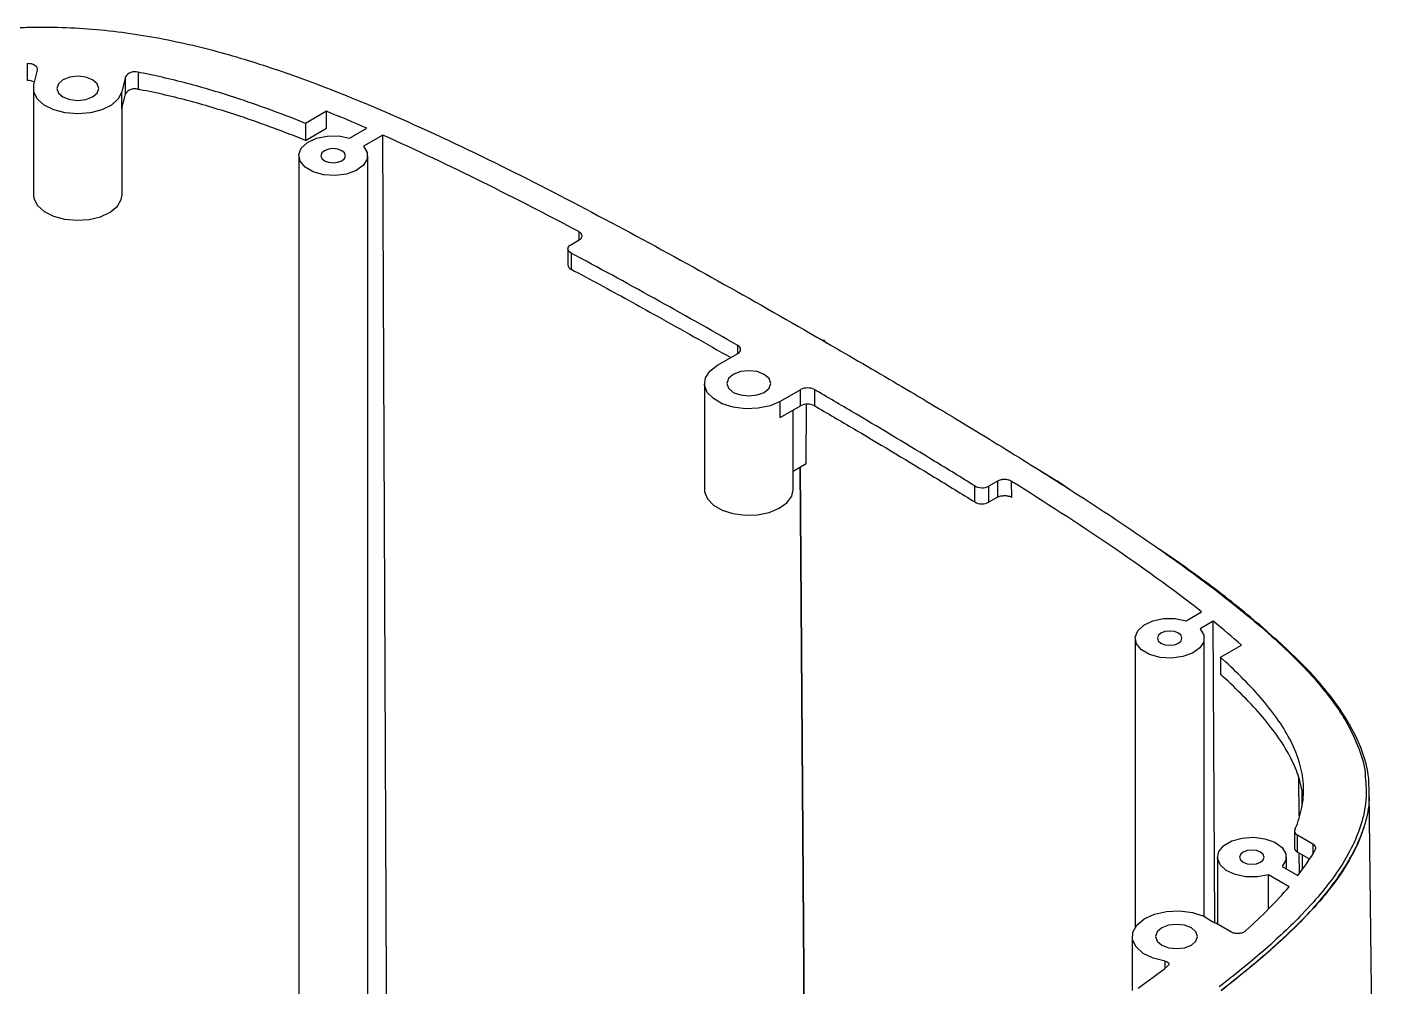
# Model space of a CAD drawing. Header units: millimetres. Extents: x 1677 to 3499, y -182 to 1106.
# Drawn here: x 3087.2 to 3224.6, y 562.4 to 659.8 of the extents above; entities that cross this region are included whole.
import ezdxf

# ---------------------------------------------------------------- set-up
doc = ezdxf.new("R2010")
doc.units = ezdxf.units.MM
doc.layers.get('0').update_dxf_attribs({"lineweight": 18})

msp = doc.modelspace()

# ---------------------------------------------------------------- linework, layer by layer
at = {"color": 7, "linetype": 'Continuous', "lineweight": 25}
for p, q in [((3087.23, 656.12), (3087.23, 654.39)), ((3087.92, 653.97), (3088.29, 655.46)), ((3098.5, 655.23), (3098.5, 653.5)), ((3097.2, 654.76), (3096.83, 653.24)), ((3097.2, 653.04), (3097.2, 654.76)), ((3087.87, 653.6), (3087.87, 642.8)), ((3096.83, 651.51), (3096.83, 653.24)), ((3096.83, 651.51), (3097.2, 653.04)), ((3096.87, 642.8), (3096.87, 651.69)), ((3117.6, 651.28), (3115.48, 650.05)), ((3117.62, 649.56), (3117.6, 651.28)), ((3115.48, 650.05), (3115.48, 648.32)), ((3115.48, 648.32), (3117.62, 649.56)), ((3119.95, 648.55), (3121.71, 649.56)), ((3123.31, 648.86), (3121.37, 647.73)), ((3114.79, 646.77), (3114.79, 536.14)), ((3121.79, 536.14), (3121.79, 646.77)), ((3142.09, 637.32), (3142.09, 635.68)), ((3142.38, 637.73), (3143.24, 638.22)), ((3142.41, 636.89), (3142.41, 635.26)), ((3167.62, 628.2), (3168.18, 627.88)), ((3168.18, 627.88), (3168.78, 627.53)), ((3157.27, 625.5), (3159.33, 626.69)), ((3155.95, 623.66), (3155.95, 612.86)), ((3165.69, 623.02), (3163.63, 621.83)), ((3165.69, 621.39), (3165.69, 623.02)), ((3167.11, 623.02), (3167.11, 621.39)), ((3163.63, 620.19), (3163.63, 621.83)), ((3163.63, 620.19), (3165.69, 621.39)), ((3164.94, 612.86), (3164.94, 620.95)), ((3166.25, 615.51), (3166.3, 621.54)), ((3164.94, 614.75), (3166.25, 615.51)), ((3189.99, 614.8), (3191.7, 613.75)), ((3183.37, 611.62), (3183.37, 613.25)), ((3185.67, 613.73), (3184.81, 613.23)), ((3184.81, 611.6), (3184.81, 613.23)), ((3185.67, 613.73), (3185.68, 612.1)), ((3187.12, 612.09), (3187.11, 613.71)), ((3192.98, 612.89), (3191.7, 613.75)), ((3185.68, 612.1), (3184.81, 611.6)), ((3203.08, 606.16), (3202, 606.88)), ((3204.81, 599.57), (3206.38, 600.47)), ((3207.56, 599.52), (3206.22, 598.75)), ((3207.72, 568.92), (3207.56, 599.52)), ((3199.64, 597.79), (3199.64, 568.45)), ((3206.64, 569.55), (3206.64, 597.79)), ((3208.29, 595.86), (3210.42, 597.09)), ((3208.29, 595.86), (3208.29, 594.13)), ((3216.27, 579.75), (3216.25, 583.64)), ((3216.55, 582.43), (3216.56, 580.71)), ((3224.57, 472.12), (3223.39, 582.26)), ((3215.81, 578.21), (3215.81, 576.48)), ((3217.67, 576.9), (3216.1, 577.8)), ((3216.1, 576.07), (3216.1, 577.8)), ((3207.99, 575.57), (3207.99, 568.79)), ((3214.99, 574.36), (3214.99, 575.57)), ((3217.29, 575.39), (3216.1, 576.07)), ((3216.31, 573.92), (3216.29, 575.96)), ((3216.59, 575.79), (3216.59, 574.34)), ((3214.56, 574.61), (3216.15, 573.69)), ((3215.26, 572.57), (3213.15, 573.79)), ((3207.81, 568.9), (3209.33, 568.02)), ((3199.34, 567.52), (3199.34, 562.04))]:
    msp.add_line(p, q, dxfattribs=at)
at = {"color": 8, "linetype": 'Continuous', "lineweight": 25}
for p, q in [((3143.21, 639.06), (3143.22, 638.21)), ((3159.33, 626.69), (3159.33, 627.51)), ((3166.18, 543.7), (3165.64, 615.16)), ((3165.64, 615.15), (3166.18, 543.7)), ((3217.67, 576.9), (3217.67, 575.96)), ((3202.68, 564.31), (3202.68, 565.01))]:
    msp.add_line(p, q, dxfattribs=at)
at = {"color": 7, "linetype": 'Continuous', "lineweight": 25}
for points in [[(3088.29, 655.46), (3088.29, 655.59), (3088.25, 655.71), (3088.16, 655.83), (3088.03, 655.93), (3087.86, 656.02), (3087.67, 656.08), (3087.45, 656.11), (3087.23, 656.12)], [(3096.83, 653.24), (3096.47, 652.53), (3095.78, 651.9), (3094.81, 651.42), (3093.65, 651.11), (3092.38, 651.01), (3091.11, 651.11), (3089.95, 651.42), (3088.98, 651.9), (3088.28, 652.52), (3087.92, 653.23), (3087.92, 653.97)], [(3093.88, 654.47), (3093.19, 654.74), (3092.37, 654.83), (3091.56, 654.74), (3090.87, 654.47), (3090.41, 654.07), (3090.25, 653.6), (3090.41, 653.13), (3090.87, 652.74), (3091.56, 652.47), (3092.37, 652.38), (3093.19, 652.47), (3093.88, 652.74), (3094.34, 653.13), (3094.5, 653.6), (3094.34, 654.07), (3093.88, 654.47)], [(3121.37, 647.73), (3121.74, 647.1), (3121.73, 646.42), (3121.34, 645.79), (3120.61, 645.26), (3119.62, 644.9), (3118.48, 644.76), (3117.31, 644.83), (3116.26, 645.13), (3115.44, 645.6), (3114.93, 646.21), (3114.79, 646.88), (3115.05, 647.54), (3115.67, 648.11), (3116.58, 648.54), (3117.68, 648.76), (3118.85, 648.77), (3119.95, 648.55)], [(3123.78, 538.88), (3123.58, 586.37), (3123.31, 648.86)], [(3119.17, 647.28), (3118.77, 647.44), (3118.29, 647.49), (3117.81, 647.44), (3117.4, 647.28), (3117.13, 647.05), (3117.04, 646.77), (3117.13, 646.5), (3117.4, 646.26), (3117.81, 646.11), (3118.29, 646.05), (3118.77, 646.11), (3119.17, 646.26), (3119.44, 646.5), (3119.54, 646.77), (3119.44, 647.05), (3119.17, 647.28)], [(3087.87, 642.8), (3087.92, 642.43), (3088.28, 641.73), (3088.95, 641.12), (3089.9, 640.63), (3091.04, 640.32), (3092.28, 640.21), (3093.53, 640.29), (3094.69, 640.58), (3095.67, 641.03), (3096.39, 641.63), (3096.79, 642.32), (3096.87, 642.8)], [(3142.41, 636.89), (3142.28, 636.98), (3142.18, 637.08), (3142.11, 637.19), (3142.09, 637.31), (3142.11, 637.42), (3142.16, 637.53), (3142.25, 637.64), (3142.38, 637.73)], [(3163.63, 621.83), (3162.6, 621.38), (3161.4, 621.13), (3160.12, 621.07), (3158.87, 621.23), (3157.75, 621.58), (3156.85, 622.11), (3156.23, 622.75), (3155.96, 623.48), (3156.05, 624.21), (3156.5, 624.91), (3157.27, 625.5)], [(3158.87, 622.75), (3159.6, 622.48), (3160.45, 622.38), (3161.3, 622.48), (3162.02, 622.75), (3162.5, 623.17), (3162.67, 623.66), (3162.5, 624.15), (3162.02, 624.57), (3161.3, 624.85), (3160.45, 624.94), (3159.6, 624.85), (3158.87, 624.57), (3158.39, 624.15), (3158.22, 623.66), (3158.39, 623.17), (3158.87, 622.75)], [(3155.95, 612.86), (3155.96, 612.65), (3156.24, 611.94), (3156.85, 611.3), (3157.74, 610.79), (3158.84, 610.44), (3160.07, 610.28), (3161.33, 610.32), (3162.51, 610.56), (3163.54, 610.98), (3164.32, 611.55), (3164.8, 612.22), (3164.94, 612.86)], [(3206.22, 598.75), (3206.6, 598.11), (3206.59, 597.44), (3206.19, 596.8), (3205.46, 596.28), (3204.47, 595.92), (3203.33, 595.77), (3202.17, 595.85), (3201.11, 596.14), (3200.29, 596.62), (3199.78, 597.23), (3199.65, 597.9), (3199.9, 598.55), (3200.52, 599.13), (3201.43, 599.55), (3202.53, 599.78), (3203.7, 599.78), (3204.81, 599.57)], [(3204.03, 598.3), (3203.62, 598.46), (3203.14, 598.51), (3202.66, 598.46), (3202.26, 598.3), (3201.99, 598.06), (3201.89, 597.79), (3201.99, 597.51), (3202.26, 597.28), (3202.66, 597.12), (3203.14, 597.07), (3203.62, 597.12), (3204.03, 597.28), (3204.3, 597.51), (3204.39, 597.79), (3204.3, 598.06), (3204.03, 598.3)], [(3213.15, 573.79), (3212.04, 573.57), (3210.88, 573.58), (3209.77, 573.81), (3208.86, 574.23), (3208.25, 574.8), (3207.99, 575.46), (3208.12, 576.13), (3208.63, 576.74), (3209.46, 577.21), (3210.51, 577.51), (3211.67, 577.59), (3212.81, 577.44), (3213.81, 577.08), (3214.54, 576.56), (3214.93, 575.92), (3214.94, 575.25), (3214.56, 574.61)], [(3212.37, 576.08), (3211.96, 576.23), (3211.49, 576.29), (3211.01, 576.23), (3210.6, 576.08), (3210.33, 575.84), (3210.24, 575.57), (3210.33, 575.29), (3210.6, 575.06), (3211.01, 574.9), (3211.49, 574.85), (3211.96, 574.9), (3212.37, 575.06), (3212.64, 575.29), (3212.74, 575.57), (3212.64, 575.84), (3212.37, 576.08)], [(3202.68, 565.01), (3201.47, 565.31), (3200.46, 565.8), (3199.74, 566.45), (3199.38, 567.18), (3199.4, 567.94), (3199.81, 568.67), (3200.56, 569.3), (3201.6, 569.77), (3202.83, 570.05), (3204.15, 570.11), (3205.44, 569.94), (3206.59, 569.57), (3207.51, 569.02)], [(3205.34, 568.38), (3204.65, 568.65), (3203.84, 568.74), (3203.02, 568.65), (3202.33, 568.38), (3201.87, 567.99), (3201.71, 567.52), (3201.87, 567.05), (3202.33, 566.65), (3203.02, 566.38), (3203.84, 566.29), (3204.65, 566.38), (3205.34, 566.65), (3205.8, 567.05), (3205.96, 567.52), (3205.8, 567.99), (3205.34, 568.38)], [(3202.68, 565.01), (3202.8, 564.98), (3202.9, 564.94), (3202.99, 564.88), (3203.04, 564.81), (3203.07, 564.74), (3203.07, 564.67), (3203.03, 564.6), (3202.97, 564.53)]]:
    msp.add_lwpolyline(points, dxfattribs=at)
for centre, radius, start, end in [((3098.15, 654.17), 1.12, 71.8943, 147.7881), ((3087.32, 652.92), 1.48, 63.1124, 93.3189), ((3098.15, 652.44), 1.12, 71.8943, 147.7881), ((3142.58, 635.72), 0.495, 184.6803, 249.6018), ((3159.18, 627.1), 0.437, 290.8394, 69.562), ((3166.4, 621.66), 1.54, 62.4651, 117.4017), ((3166.4, 620.02), 1.54, 62.4651, 117.4017), ((3184.1, 614.59), 1.53, 241.2015, 297.5095), ((3184.1, 612.96), 1.53, 241.2015, 297.5095), ((3216.26, 578.21), 0.443, 162.6666, 248.9979), ((3216.29, 576.51), 0.48, 184.0701, 247.2492), ((3207.88, 569.51), 0.623, 233.2835, 263.1515)]:
    msp.add_arc(centre, radius, start, end, dxfattribs=at)
msp.add_ellipse((3211.49, 341.65), major_axis=(-2.48, 817.3), ratio=0.003023, start_param=4.995975, end_param=5.000383, dxfattribs=at)
for points, knots in [([(3074.72, 658.16), (3076.93, 658.66), (3080.32, 659.27), (3084.38, 659.67), (3086.15, 659.76), (3087.33, 659.81), (3087.93, 659.82), (3090.9, 659.84), (3094.43, 659.65), (3097.87, 659.17), (3100.15, 658.8), (3101.28, 658.58), (3104.61, 657.87), (3106.76, 657.31), (3110.96, 656.05), (3113, 655.37), (3119.02, 653.18), (3122.81, 651.58), (3133.9, 646.59), (3140.9, 642.99), (3154.62, 635.62), (3161.34, 631.84), (3167.96, 628)], [0, 0, 0, 0, 5584.53337, 8376.800055, 9772.933398, 9772.933398, 11169.06674, 11169.06674, 16753.60011, 19545.866795, 19545.866795, 22338.133481, 22338.133481, 27922.666851, 27922.666851, 33507.200221, 33507.200221, 44676.266961, 44676.266961, 67014.400442, 67014.400442, 89352.533922, 89352.533922, 89352.533922, 89352.533922]), ([(3115.48, 650.05), (3113.29, 650.93), (3109.44, 652.36), (3103.8, 654.08), (3100.34, 654.88), (3098.57, 655.22), (3098.5, 655.23)], [0, 0, 0, 0, 12516.883169, 21731.332599, 30945.782029, 31313.071188, 31313.071188, 31313.071188, 31313.071188]), ([(3115.48, 648.32), (3113.29, 649.2), (3109.44, 650.63), (3103.8, 652.35), (3100.34, 653.16), (3098.57, 653.49), (3098.5, 653.5)], [0, 0, 0, 0, 12519.365282, 21735.64195, 30951.918617, 31319.28061, 31319.28061, 31319.28061, 31319.28061]), ([(3143.24, 638.22), (3143.34, 638.28), (3143.41, 638.34), (3143.51, 638.49), (3143.54, 638.57), (3143.53, 638.72), (3143.5, 638.8), (3143.39, 638.94), (3143.31, 639), (3143.21, 639.06)], [0, 0, 0, 0, 7957.864888, 7957.864888, 15915.729776, 15915.729776, 23873.594665, 23873.594665, 31831.459553, 31831.459553, 31831.459553, 31831.459553]), ([(3142.41, 635.26), (3143.39, 634.74), (3146.32, 633.16), (3151.74, 630.18), (3156.13, 627.69), (3158.62, 626.28)], [0, 0, 0, 0, 4485.970264, 13458.038715, 25199.563583, 25199.563583, 25199.563583, 25199.563583]), ([(3168.18, 627.88), (3168.18, 627.94), (3168.15, 627.99), (3168.07, 628.04), (3168.01, 628.03), (3167.96, 628)], [0, 0, 0, 0, 9062.254405, 9062.254405, 18124.50881, 18124.50881, 18124.50881, 18124.50881]), ([(3167.96, 628), (3170.36, 626.62), (3175.03, 623.91), (3181.94, 619.79), (3188.67, 615.66), (3195.3, 611.45), (3201.72, 607.14), (3207.87, 602.7), (3212.52, 598.92), (3215.76, 595.89), (3217.88, 593.68), (3219.72, 591.41), (3221.27, 589.04), (3222.35, 586.64), (3222.93, 584.93), (3222.96, 584.06), (3222.96, 584)], [0, 0, 0, 0, 10949.686765, 21401.418164, 32109.569333, 42700.434682, 53278.662696, 63947.758334, 74531.408813, 79215.393434, 83882.957851, 88684.98215, 93233.935413, 98012.874449, 102596.317249, 102911.936769, 102911.936769, 102911.936769, 102911.936769]), ([(3183.37, 613.25), (3182.02, 614.09), (3180.65, 614.93), (3176.69, 617.35), (3174.05, 618.94), (3170.03, 621.31), (3168.68, 622.11), (3167.25, 622.94), (3167.18, 622.98), (3167.11, 623.02)], [0, 0, 0, 0, 8412.101158, 8412.101158, 24001.657913, 24001.657913, 31796.43629, 31796.43629, 32189.642372, 32189.642372, 32189.642372, 32189.642372]), ([(3167.11, 621.39), (3167.18, 621.35), (3167.25, 621.31), (3168.68, 620.47), (3170.03, 619.68), (3174.05, 617.3), (3176.69, 615.72), (3180.65, 613.3), (3182.02, 612.46), (3183.37, 611.62)], [0, 0, 0, 0, 393.198052, 393.198052, 8187.817244, 8187.817244, 23777.055629, 23777.055629, 32188.984995, 32188.984995, 32188.984995, 32188.984995]), ([(3187.11, 613.71), (3187.02, 613.77), (3186.91, 613.82), (3186.66, 613.88), (3186.53, 613.9), (3186.26, 613.9), (3186.13, 613.89), (3185.88, 613.83), (3185.76, 613.79), (3185.67, 613.73)], [0, 0, 0, 0, 8097.686463, 8097.686463, 16195.372926, 16195.372926, 24293.059388, 24293.059388, 32390.745851, 32390.745851, 32390.745851, 32390.745851]), ([(3185.68, 612.1), (3185.78, 612.16), (3185.89, 612.2), (3186.14, 612.26), (3186.27, 612.27), (3186.54, 612.27), (3186.68, 612.25), (3186.92, 612.19), (3187.03, 612.14), (3187.12, 612.09)], [0, 0, 0, 0, 8098.755799, 8098.755799, 16197.511599, 16197.511599, 24296.267398, 24296.267398, 32395.023198, 32395.023198, 32395.023198, 32395.023198]), ([(3213.48, 598.07), (3211.89, 599.5), (3210.21, 600.88), (3207.59, 602.91), (3206.71, 603.57), (3204.91, 604.88), (3204, 605.53), (3203.08, 606.16)], [0, 0, 0, 0, 12894.610219, 12894.610219, 19341.915328, 19341.915328, 25789.220437, 25789.220437, 25789.220437, 25789.220437]), ([(3221.36, 589.06), (3220.9, 589.88), (3220.37, 590.68), (3219.22, 592.24), (3218.59, 593), (3217.25, 594.5), (3216.54, 595.23), (3215.05, 596.67), (3214.28, 597.38), (3213.48, 598.07)], [0, 0, 0, 0, 8199.257021, 8199.257021, 16398.514043, 16398.514043, 24597.771064, 24597.771064, 32797.028086, 32797.028086, 32797.028086, 32797.028086]), ([(3215.84, 578.35), (3215.89, 578.47), (3216.24, 579.32), (3216.68, 580.89), (3216.83, 583.7), (3215.73, 587.31), (3213.26, 590.83), (3210.68, 593.62), (3209.18, 595.05), (3208.36, 595.79), (3208.29, 595.86)], [0, 0, 0, 0, 1527.973883, 10161.017662, 18794.06144, 36060.148996, 53326.236553, 61959.280331, 70592.32411, 71482.991373, 71482.991373, 71482.991373, 71482.991373]), ([(3216.25, 583.64), (3216.04, 584.28), (3215.19, 586.36), (3213.26, 589.1), (3210.68, 591.89), (3209.18, 593.32), (3208.36, 594.06), (3208.29, 594.13)], [0, 0, 0, 0, 7682.055267, 24821.476807, 33391.187577, 41960.898347, 42845.031572, 42845.031572, 42845.031572, 42845.031572]), ([(3221.36, 589.06), (3221.39, 588.99), (3221.89, 588.13), (3222.67, 586.44), (3223.31, 584.22), (3223.33, 582.82), (3223.33, 582.26)], [0, 0, 0, 0, 977.42023, 12919.898879, 24950.201743, 32873.939527, 32873.939527, 32873.939527, 32873.939527]), ([(3222.83, 578.58), (3222.43, 577.29), (3221.82, 576.01), (3219.94, 572.94), (3218.52, 571.2), (3216.9, 569.51)], [0, 0, 0, 0, 9203.044627, 9203.044627, 22712.13739, 22712.13739, 22712.13739, 22712.13739]), ([(3216.9, 569.51), (3217.58, 570.23), (3218.23, 570.96), (3219.44, 572.44), (3220, 573.19), (3220.76, 574.33), (3221, 574.7), (3221.46, 575.47), (3221.67, 575.86), (3222.26, 577.02), (3222.58, 577.8), (3222.83, 578.58)], [0, 0, 0, 0, 10080.323079, 10080.323079, 20160.646157, 20160.646157, 25200.807696, 25200.807696, 30240.969236, 30240.969236, 40321.292314, 40321.292314, 40321.292314, 40321.292314]), ([(3217.91, 576.31), (3217.94, 576.36), (3217.95, 576.41), (3217.96, 576.52), (3217.95, 576.57), (3217.89, 576.73), (3217.8, 576.82), (3217.67, 576.9)], [0, 0, 0, 0, 6493.281771, 6493.281771, 12986.563541, 12986.563541, 25973.127083, 25973.127083, 25973.127083, 25973.127083]), ([(3216.9, 569.51), (3216.26, 568.84), (3215.59, 568.18), (3212.88, 565.64), (3210.67, 563.81), (3208.37, 562.03)], [0, 0, 0, 0, 4764.508066, 4764.508066, 18525.761519, 18525.761519, 18525.761519, 18525.761519]), ([(3208.37, 562.04), (3209.92, 563.26), (3211.42, 564.49), (3213.57, 566.36), (3214.27, 566.99), (3215.62, 568.25), (3216.27, 568.88), (3216.9, 569.51)], [0, 0, 0, 0, 12967.622782, 12967.622782, 19451.434173, 19451.434173, 25935.245565, 25935.245565, 25935.245565, 25935.245565]), ([(3209.33, 568.02), (3209.38, 567.99), (3209.44, 567.96), (3209.57, 567.91), (3209.64, 567.89), (3209.85, 567.85), (3210, 567.84), (3210.22, 567.86), (3210.29, 567.87), (3210.43, 567.89), (3210.5, 567.91), (3210.69, 567.98), (3210.8, 568.04), (3210.88, 568.12)], [0, 0, 0, 0, 5892.253392, 5892.253392, 11784.506784, 11784.506784, 23569.013569, 23569.013569, 29461.266961, 29461.266961, 35353.520353, 35353.520353, 47138.027137, 47138.027137, 47138.027137, 47138.027137])]:
    msp.add_open_spline(points, degree=3, knots=knots, dxfattribs=at)
for points in [[(3121.71, 649.56), (3120.35, 650.14), (3118.99, 650.72), (3117.6, 651.28)], [(3143.21, 639.06), (3136.79, 642.46), (3130.22, 645.77), (3123.31, 648.86)], [(3159.33, 627.51), (3153.66, 630.75), (3147.97, 633.92), (3142.41, 636.89)], [(3206.38, 600.47), (3200.45, 605.11), (3193.88, 609.46), (3187.11, 613.71)], [(3210.42, 597.09), (3209.5, 597.91), (3208.54, 598.72), (3207.56, 599.52)], [(3216.55, 582.43), (3216.48, 582.83), (3216.37, 583.24), (3216.25, 583.64)], [(3216.15, 573.69), (3216.8, 574.55), (3217.4, 575.42), (3217.91, 576.31)], [(3210.88, 568.12), (3212.47, 569.56), (3213.94, 571.04), (3215.26, 572.57)], [(3199.96, 562.28), (3200.98, 563.02), (3201.99, 563.77), (3202.97, 564.53)]]:
    msp.add_open_spline(points, degree=3, dxfattribs=at)
at = {"color": 8, "linetype": 'Continuous', "lineweight": 25}
for points, knots in [([(3222.96, 584), (3223.03, 583.22), (3223.17, 581.6), (3222.71, 579.17), (3221.76, 576.72), (3220.39, 574.36), (3218.65, 572.03), (3216.74, 569.91), (3214.69, 567.88), (3212.64, 566.03), (3210.45, 564.19), (3208.93, 563), (3208.15, 562.39)], [0, 0, 0, 0, 7471.301577, 15507.690865, 23292.071388, 31520.738434, 39255.991181, 47544.479793, 54440.810042, 61690.146589, 68602.429727, 75814.363817, 75814.363817, 75814.363817, 75814.363817]), ([(3223.33, 582.26), (3223.35, 581.97), (3223.43, 580.86), (3223.14, 579.63), (3222.86, 578.69), (3222.83, 578.58)], [0, 0, 0, 0, 6013.44981, 23621.620319, 25997.569444, 25997.569444, 25997.569444, 25997.569444])]:
    msp.add_open_spline(points, degree=3, knots=knots, dxfattribs=at)

doc.saveas('drawing.dxf')
